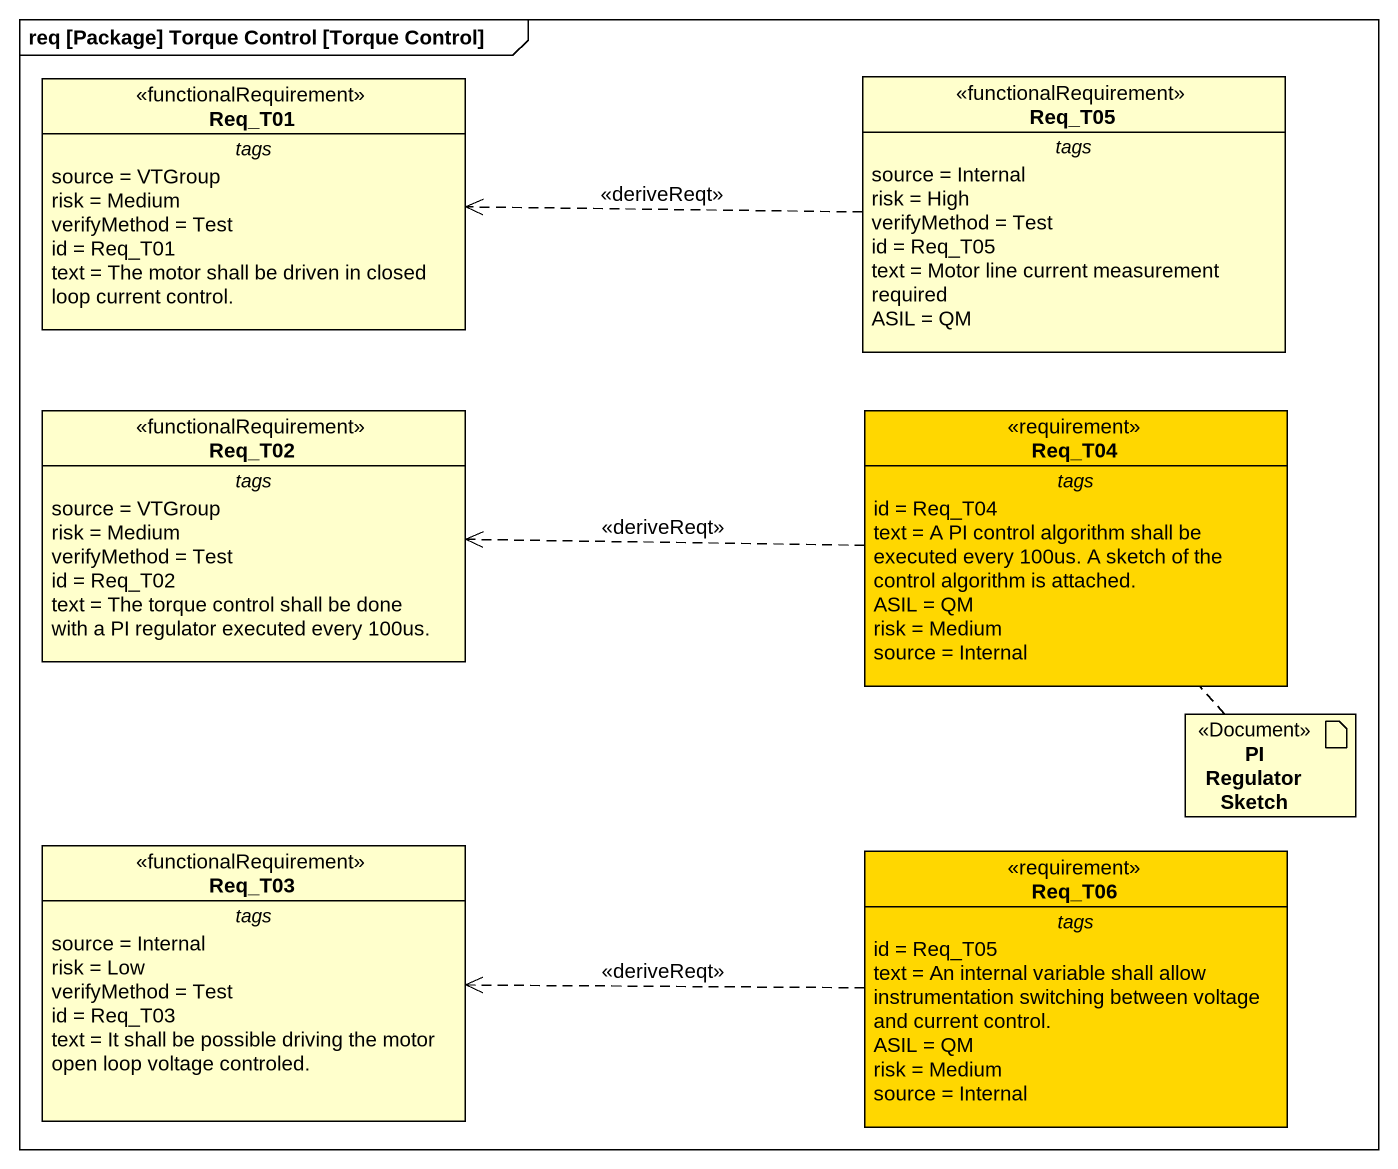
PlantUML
@startuml
mainframe req [Package] Torque Control [Torque Control]
allowmixing
hide circle
hide empty members
class Req_T01 <<functionalRequirement>> {
  -- tags --
  source = VTGroup
  risk = Medium
  verifyMethod = Test
  id = Req_T01
  text = The motor shall be driven in closed loop current control.
}
class Req_T05 <<functionalRequirement>> {
  -- tags --
  source = Internal
  risk = High
  verifyMethod = Test
  id = Req_T05
  text = Motor line current measurement required
  ASIL = QM
}
class Req_T02 <<functionalRequirement>> {
  -- tags --
  source = VTGroup
  risk = Medium
  verifyMethod = Test
  id = Req_T02
  text = The torque control shall be done with a PI regulator executed every 100us.
}
class Req_T04 <<requirement>> #FFD700 {
  -- tags --
  id = Req_T04
  text = A PI control algorithm shall be executed every 100us. A sketch of the control algorithm is attached.
  ASIL = QM
  risk = Medium
  source = Internal
}
artifact "PI Regulator Sketch" as PI_Regulator_Sketch <<Document>>
class Req_T03 <<functionalRequirement>> {
  -- tags --
  source = Internal
  risk = Low
  verifyMethod = Test
  id = Req_T03
  text = It shall be possible driving the motor open loop voltage controled.
}
class Req_T06 <<requirement>> #FFD700 {
  -- tags --
  id = Req_T05
  text = An internal variable shall allow instrumentation switching between voltage and current control.
  ASIL = QM
  risk = Medium
  source = Internal
}
Req_T05 .left.> Req_T01 : <<deriveReqt>>
Req_T04 .left.> Req_T02 : <<deriveReqt>>
PI_Regulator_Sketch .up. Req_T04
Req_T06 .left.> Req_T03 : <<deriveReqt>>
@enduml
